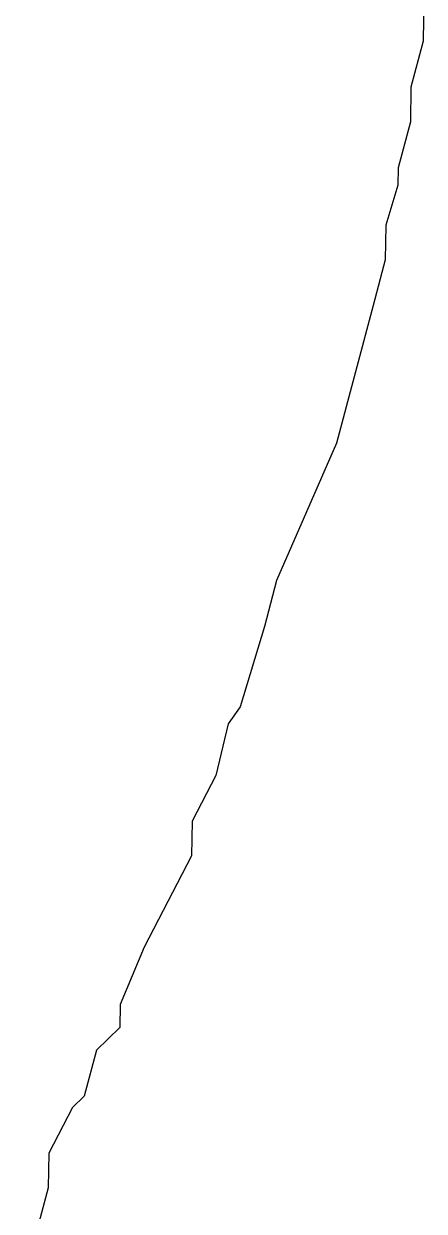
# Model space of a CAD drawing. Header units: metres. Extents: x 261051 to 267165, y 2208696 to 2215152.
# Drawn here: x 261051 to 261606, y 2210303 to 2211952 of the extents above; entities that cross this region are included whole.
import ezdxf

# ---------------------------------------------------------------- set-up
doc = ezdxf.new("R2010")
doc.units = ezdxf.units.M
doc.layers.add('village', color=3, linetype='Continuous')

msp = doc.modelspace()

# ---------------------------------------------------------------- linework, layer by layer
at = {"layer": 'village', "color": 3}
for p, q in [((261606.5, 2212023.5), (261605, 2211927.6)), ((261605, 2211927.6), (261588, 2211863.8)), ((261588, 2211863.8), (261587.3, 2211815.8)), ((261587.3, 2211815.8), (261570.3, 2211752.1)), ((261570.3, 2211752.1), (261569.9, 2211728.1)), ((261569.9, 2211728.1), (261553.1, 2211672.4)), ((261553.1, 2211672.4), (261552.4, 2211624.4)), ((261552.4, 2211624.4), (261535.4, 2211560.7)), ((261535.4, 2211560.7), (261484.5, 2211369.5)), ((261484.5, 2211369.5), (261401.5, 2211178.8)), ((261401.5, 2211178.8), (261384.6, 2211115)), ((261384.6, 2211115), (261350.9, 2211003.6)), ((261350.9, 2211003.6), (261334.5, 2210979.8)), ((261334.5, 2210979.8), (261317.5, 2210908)), ((261317.5, 2210908), (261284.5, 2210844.6)), ((261284.5, 2210844.6), (261283.7, 2210796.6)), ((261283.7, 2210796.6), (261250.8, 2210733.1)), ((261250.8, 2210733.1), (261217.8, 2210669.6)), ((261217.8, 2210669.6), (261184.6, 2210590.1)), ((261184.6, 2210590.1), (261184.1, 2210558.1)), ((261184.1, 2210558.1), (261151.6, 2210526.6)), ((261151.6, 2210526.6), (261134.7, 2210462.9)), ((261134.7, 2210462.9), (261118.4, 2210447.1)), ((261118.4, 2210447.1), (261085.4, 2210383.6)), ((261085.4, 2210383.6), (261084.7, 2210335.6)), ((261084.7, 2210335.6), (261050.8, 2210208.2))]:
    msp.add_line(p, q, dxfattribs=at)

doc.saveas('drawing.dxf')
